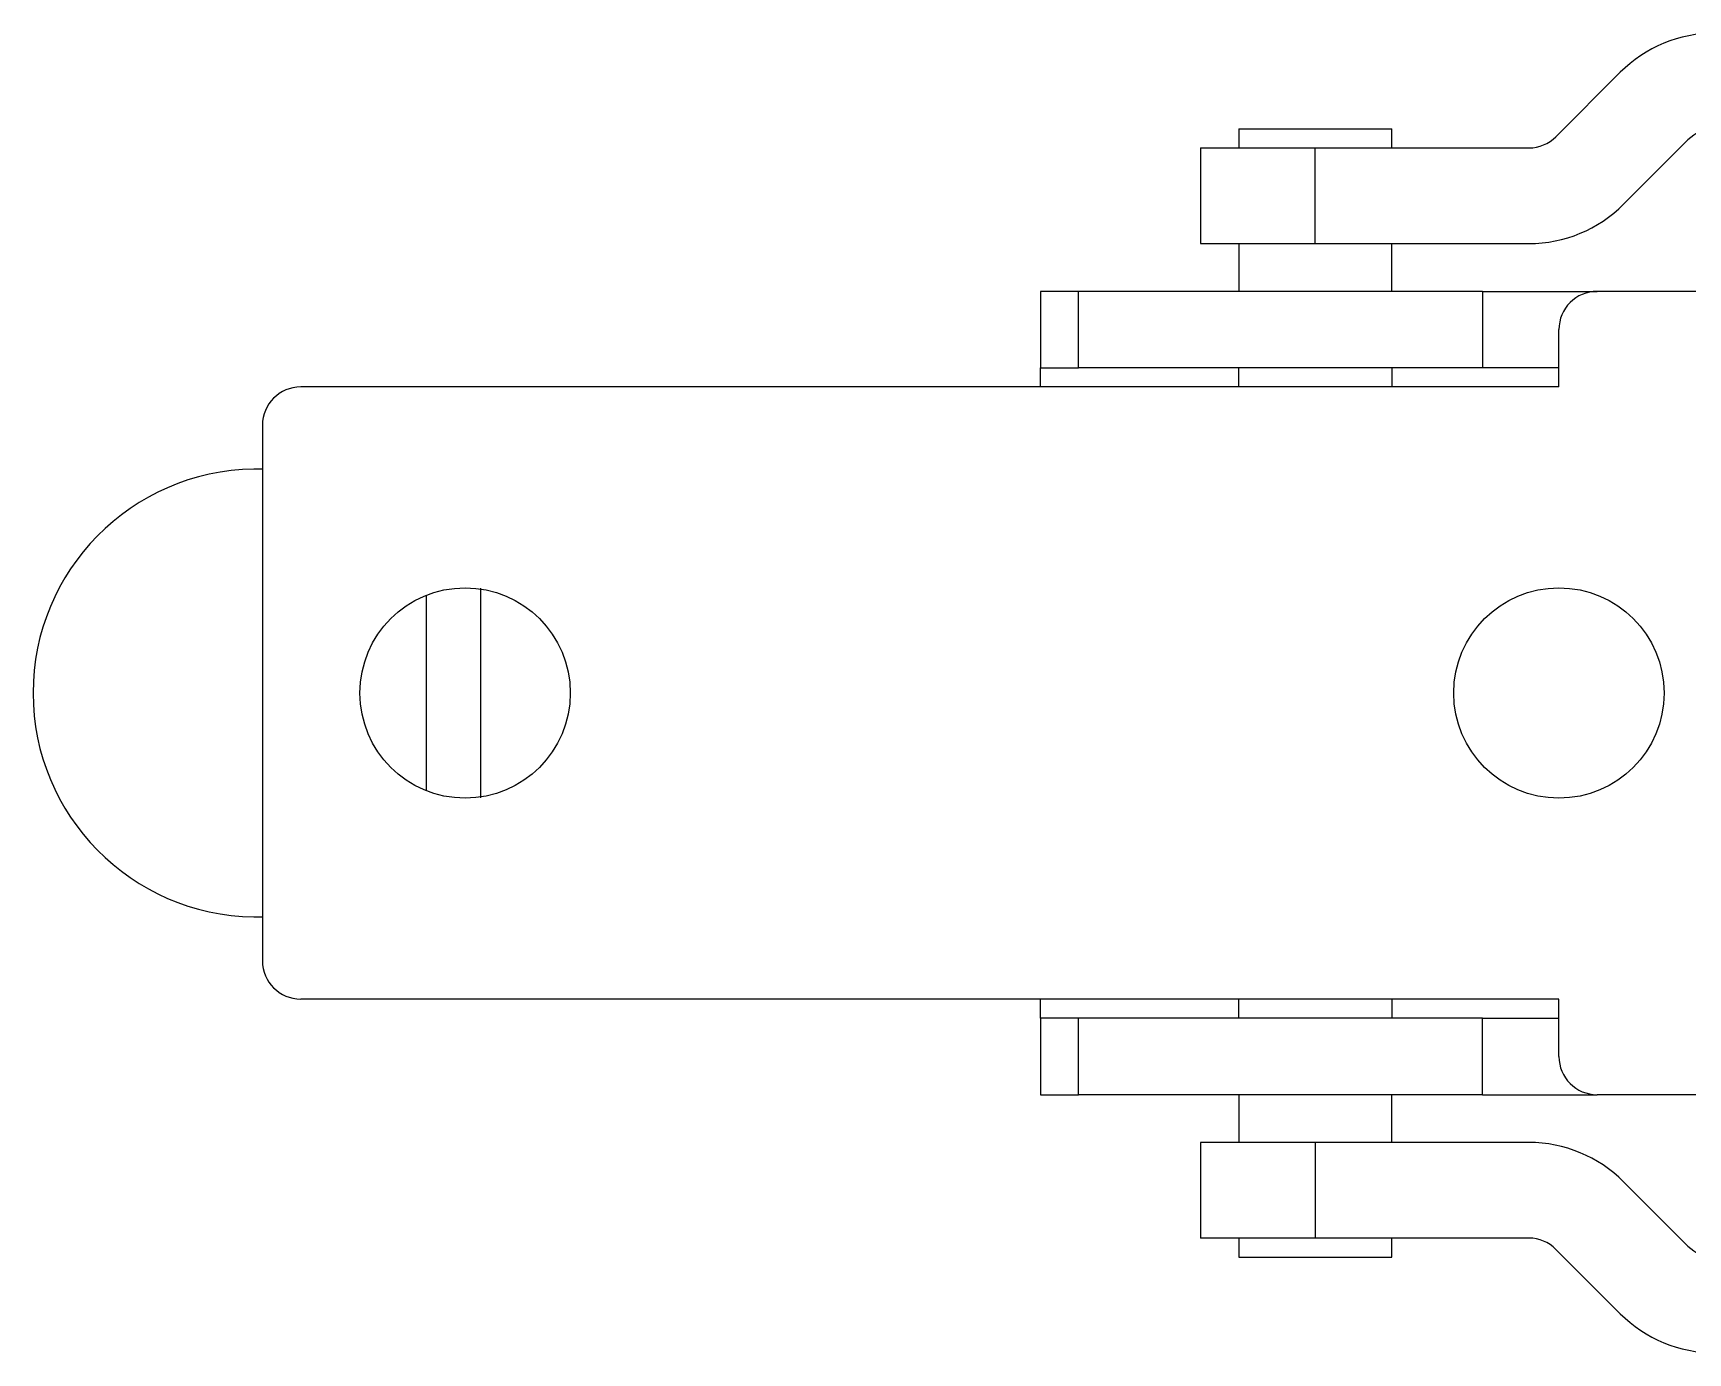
# Model space of a CAD drawing. Extents: x -3080 to 28500, y -1326 to 31609.
# Drawn here: x 14580.127 to 14584.454, y 26363.561 to 26367.011 of the extents above; entities that cross this region are included whole.
import ezdxf

# ---------------------------------------------------------------- set-up
doc = ezdxf.new("R2010")
doc.units = 0
doc.header["$LTSCALE"] = 100
doc.layers.add('0-xref', color=8, linetype='Continuous')
doc.layers.add('188K-SM-07-F10-MECH-CR PIPE-Y2257103$0$AP7P1-SM-08-FNN-120-A(4)-SMP$0$15P6-SM-08-FNN-320-A(10)-UIS-TCM$0$15P6-SM-08-FNN-00-(@10)170308-MIC$0$0-CDS', color=140, linetype='Continuous')

# ---------------------------------------------------------------- blocks, each defined once
blk = doc.blocks.new('188K-SM-07-F10-MECH-CR PIPE-Y2257103$0$CDS-CVD')
at = {"layer": '188K-SM-07-F10-MECH-CR PIPE-Y2257103$0$AP7P1-SM-08-FNN-120-A(4)-SMP$0$15P6-SM-08-FNN-320-A(10)-UIS-TCM$0$15P6-SM-08-FNN-00-(@10)170308-MIC$0$0-CDS', "ltscale": 0.1}
for p, q in [((14584.1092, -72968.0226), (14584.2774, -72967.8544)), ((14583.28, -72968.0019), (14583.28, -72968.0519)), ((14583.28, -72968.0019), (14583.68, -72968.0019)), ((14583.68, -72968.0519), (14583.68, -72968.0019)), ((14583.18, -72968.0519), (14583.48, -72968.0519)), ((14583.18, -72968.0519), (14583.18, -72968.3019)), ((14583.48, -72968.3019), (14583.48, -72968.0519)), ((14583.48, -72968.0519), (14584.0385, -72968.0519)), ((14584.286, -72968.1994), (14584.4542, -72968.0312)), ((14583.18, -72968.3019), (14583.48, -72968.3019)), ((14583.28, -72968.3019), (14583.28, -72968.4269)), ((14583.48, -72968.3019), (14584.0385, -72968.3019)), ((14583.68, -72968.4269), (14583.68, -72968.3019)), ((14582.761, -72968.4269), (14582.761, -72968.6269)), ((14582.861, -72968.4269), (14582.761, -72968.4269)), ((14582.861, -72968.6269), (14582.861, -72968.4269)), ((14583.9169, -72968.4269), (14582.861, -72968.4269)), ((14583.9169, -72968.4269), (14583.9169, -72968.6269)), ((14583.9169, -72968.4269), (14584.2169, -72968.4269)), ((14584.5169, -72968.4269), (14584.2169, -72968.4269)), ((14584.1169, -72968.6769), (14584.1169, -72968.5269)), ((14582.761, -72968.6269), (14582.861, -72968.6269)), ((14582.761, -72968.6769), (14582.761, -72968.6269)), ((14583.9169, -72968.6269), (14582.861, -72968.6269)), ((14584.1169, -72968.6269), (14583.9169, -72968.6269)), ((14584.1169, -72968.6769), (14580.8269, -72968.6769)), ((14580.7269, -72968.7769), (14580.7269, -72970.1769)), ((14580.7269, -72968.8919), (14580.7042, -72968.8919)), ((14581.1555, -72969.7325), (14581.1555, -72969.2213)), ((14581.2978, -72969.7513), (14581.2978, -72969.2026)), ((14580.7042, -72970.0619), (14580.7269, -72970.0619)), ((14584.1169, -72970.2769), (14580.8269, -72970.2769)), ((14582.761, -72970.3269), (14582.761, -72970.2769)), ((14584.1169, -72970.4269), (14584.1169, -72970.2769)), ((14582.761, -72970.3269), (14582.761, -72970.5269)), ((14582.861, -72970.3269), (14582.761, -72970.3269)), ((14582.861, -72970.5269), (14582.861, -72970.3269)), ((14583.9169, -72970.3269), (14582.861, -72970.3269)), ((14583.9169, -72970.5269), (14583.9169, -72970.3269)), ((14583.9169, -72970.3269), (14584.1169, -72970.3269)), ((14582.761, -72970.5269), (14582.861, -72970.5269)), ((14583.9169, -72970.5269), (14582.861, -72970.5269)), ((14583.28, -72970.5269), (14583.28, -72970.6519)), ((14583.68, -72970.6519), (14583.68, -72970.5269)), ((14583.9169, -72970.5269), (14584.2169, -72970.5269)), ((14584.5169, -72970.5269), (14584.2169, -72970.5269)), ((14583.48, -72970.6519), (14583.18, -72970.6519)), ((14583.18, -72970.6519), (14583.18, -72970.9019)), ((14583.48, -72970.6519), (14583.48, -72970.9019)), ((14584.0385, -72970.6519), (14583.48, -72970.6519)), ((14584.4542, -72970.9226), (14584.286, -72970.7544)), ((14583.48, -72970.9019), (14583.18, -72970.9019)), ((14583.28, -72970.9019), (14583.28, -72970.9519)), ((14584.0385, -72970.9019), (14583.48, -72970.9019)), ((14583.68, -72970.9519), (14583.68, -72970.9019)), ((14583.28, -72970.9519), (14583.68, -72970.9519)), ((14584.2774, -72971.0994), (14584.1092, -72970.9312))]:
    blk.add_line(p, q, dxfattribs=at)
for centre in [(14581.2569, -72969.4769), (14584.1169, -72969.4769)]:
    blk.add_circle(centre, 0.275, dxfattribs=at)
for centre, radius, start, end in [((14584.5249, -72968.1019), 0.35, 90, 135), ((14584.0385, -72967.9519), 0.1, 270, 315), ((14584.5249, -72968.1019), 0.1, 90, 135), ((14584.0385, -72967.9519), 0.35, 270, 315), ((14584.2169, -72968.5269), 0.1, 90, 180), ((14580.8269, -72968.7769), 0.1, 90, 180), ((14580.7123, -72969.4769), 0.5851, 90.7958, 269.2042), ((14580.8269, -72970.1769), 0.1, 180, 270), ((14584.2169, -72970.4269), 0.1, 180, 270), ((14584.0385, -72971.0019), 0.35, 45, 90), ((14584.0385, -72971.0019), 0.1, 45, 90), ((14584.5249, -72970.8519), 0.1, 225, 270), ((14584.5249, -72970.8519), 0.35, 225, 270)]:
    blk.add_arc(centre, radius, start, end, dxfattribs=at)
for points in [[(14583.28, -72968.6769), (14583.28, -72968.6269)], [(14583.68, -72968.6269), (14583.68, -72968.6769)], [(14583.28, -72970.3269), (14583.28, -72970.2769)], [(14583.68, -72970.2769), (14583.68, -72970.3269)]]:
    blk.add_open_spline(points, degree=1, dxfattribs=at)
blk = doc.blocks.new('188K-SM-07-F10-MECH-CR PIPE-Y2257103')
blk.add_blockref('188K-SM-07-F10-MECH-CR PIPE-Y2257103$0$CDS-CVD', (0, 99334.7631))

msp = doc.modelspace()

# ---------------------------------------------------------------- block references
at = {"layer": '0-xref'}
msp.add_blockref('188K-SM-07-F10-MECH-CR PIPE-Y2257103', (0, 0), dxfattribs=at)

doc.saveas('drawing.dxf')
